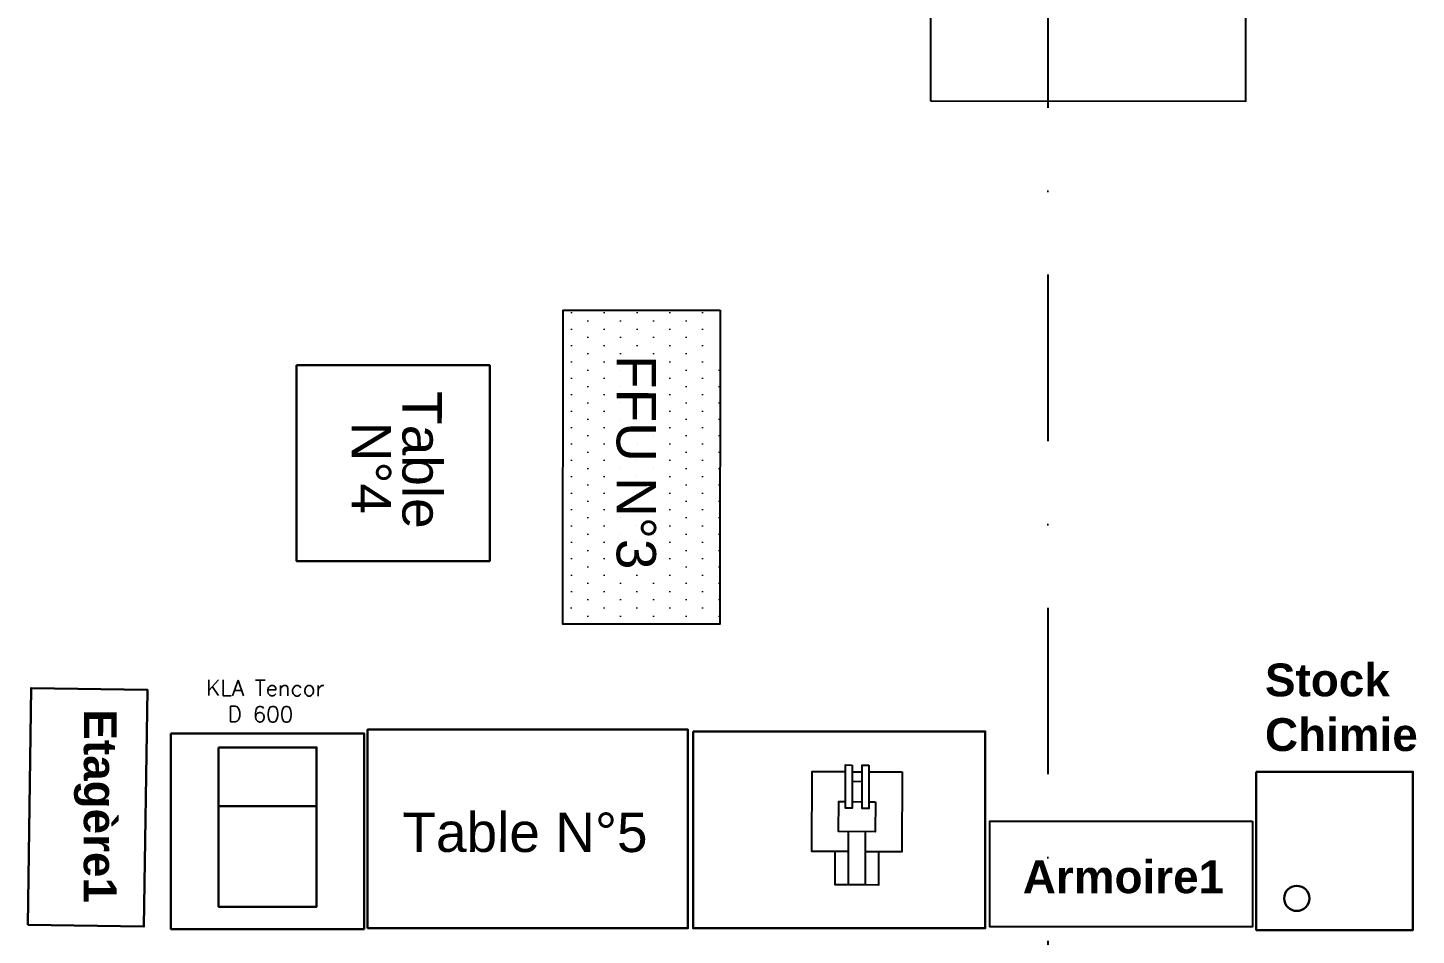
# Model space of a CAD drawing. Header units: millimetres. Extents: x -15291 to 293567, y -98510 to 49398.
# Drawn here: x 44313 to 49601, y 2268 to 5727 of the extents above; entities that cross this region are included whole.
import ezdxf

# ---------------------------------------------------------------- set-up
doc = ezdxf.new("R2010")
doc.units = ezdxf.units.MM
doc.header["$LTSCALE"] = 50
doc.header["$MEASUREMENT"] = 0
doc.linetypes.add('AUSGEZOGEN', pattern=[0])
doc.linetypes.add('STRICHPUNKT', pattern=[25.4, 12.7, -6.35, 0, -6.35])
doc.layers.get('0').update_dxf_attribs({"linetype": 'AUSGEZOGEN'})
doc.layers.add('AM_8', color=1, linetype='CONTINUOUS', lineweight=15)
for name, color, linetype in [('AXEN', 3, 'STRICHPUNKT'), ('EL01', 7, 'AUSGEZOGEN'), ('EQUIP1', 7, 'AUSGEZOGEN')]:
    doc.layers.add(name, color=color, linetype=linetype)
doc.styles.add('Arial', font='arial.ttf')

msp = doc.modelspace()

# ---------------------------------------------------------------- hatches: boundary and pattern name
at = {"layer": 'AM_8'}
h = msp.add_hatch(dxfattribs=at)
h.set_pattern_fill('DOTS', color=4, scale=1000, angle=-90.0117, style=0)
h.set_pattern_definition([(269.988289374, (-152458700.526, 532905947.87), (62.493611539, -31.2627736586), [0, -62.5])])
h.paths.add_polyline_path([(46351.8, 4651.1), (46351.5, 3454.5), (46949.5, 3454.4), (46949.7, 4651)])

# ---------------------------------------------------------------- linework, layer by layer
at = {"color": 4}
msp.add_lwpolyline([(46949.7, 4651), (46949.5, 3454.4), (46351.5, 3454.5), (46351.8, 4651.1)], close=True, dxfattribs=at)
at = {"layer": 'AXEN', "linetype": 'STRICHPUNKT'}
msp.add_line((48197.7, 9867.4), (48197.7, -1888.7), dxfattribs=at)
at = {"layer": 'EL01', "color": 0, "linetype": 'Continuous', "lineweight": 30}
msp.add_line((45039.5, 2760.8), (45412.8, 2760.8), dxfattribs=at)
for points in [[(45337, 4441), (46072.9, 4441), (46072.9, 3694.8), (45337, 3694.8)], [(44313, 2307.9), (44325.9, 3210.5), (44768.5, 3204.2), (44755.5, 2301.6)], [(44858.2, 3037.9), (45594.1, 3037.9), (45594.1, 2291.7), (44858.2, 2291.7)], [(45607.3, 2295.1), (46827.2, 2295.1), (46827.2, 3052.1), (45607.3, 3052.1)], [(46847.3, 3045.4), (47960, 3045.4), (47960, 2295.1), (46847.3, 2295.1)], [(45039.5, 2984.6), (45412.8, 2984.6), (45412.8, 2377), (45039.5, 2377)], [(48992.3, 2891.4), (49588.8, 2891.4), (49588.8, 2288.4), (48992.3, 2288.4)]]:
    msp.add_lwpolyline(points, close=True, dxfattribs=at)
msp.add_circle((49146.4, 2409), 48, dxfattribs=at)
at = {"layer": 'EQUIP1'}
for points in [[(47751.8, 5448.6), (48951.8, 5447.6), (48952.5, 6247.6), (47752.5, 6248.6)], [(48978.4, 2703.4), (48978.3, 2300.8), (47977.7, 2301), (47977.7, 2703.6)]]:
    msp.add_lwpolyline(points, close=True, dxfattribs=at)
at = {"layer": 'EQUIP1', "linetype": 'Continuous'}
for points in [[(47452.9, 2917.3), (47452.4, 2752.3), (47427, 2752.3), (47427.5, 2917.4), (47452.9, 2917.3)], [(47516.4, 2917.2), (47515.9, 2752.1), (47490.5, 2752.1), (47491, 2917.2), (47516.4, 2917.2)], [(47439.2, 2587.2), (47299.5, 2587.6), (47300.4, 2892.4), (47427.4, 2892)], [(47452.8, 2891.9), (47490.9, 2891.8)], [(47643.3, 2891.4), (47642.4, 2586.6), (47502.7, 2587)], [(47516.3, 2891.8), (47643.3, 2891.4)], [(47490.8, 2853.7), (47452.7, 2853.9)], [(47541.4, 2777.4), (47541.1, 2663.1), (47401.4, 2663.5), (47401.7, 2777.8), (47427.1, 2777.7)], [(47452.5, 2777.7), (47490.6, 2777.5)], [(47515.3, 2777.5), (47540.7, 2777.4)], [(47503, 2663.2), (47502.3, 2460), (47438.8, 2460.2), (47439.5, 2663.4)], [(47438.8, 2460.2), (47388, 2460.3), (47388.4, 2587.3)], [(47553.5, 2586.8), (47553.1, 2459.8), (47502.3, 2460)]]:
    msp.add_lwpolyline(points, dxfattribs=at)

# ---------------------------------------------------------------- texts
at = {"style": 'Arial'}
for s, rotation, p in [('FFU N°3', 269.9883, (46555.9, 4479.7)), ('Table', 269.9883, (45740.1, 4342.1)), ('  N°4', 269.9883, (45546.8, 4342.1)), ('Table N°5', 359.9517, (45739.6, 2586.3))]:
    msp.add_text(s, height=150, rotation=rotation, dxfattribs=at).set_placement(p)
at = {"layer": 'EQUIP1', "attachment_point": 1, "style": 'Arial'}
for s, insert, char_height, width, rotation in [('{\\f@Arial Unicode MS|b1|i0|c0|p34;Stock\\PChimie}', (49025.3, 3304.1), 125, 815.476, 359.9883), ('{\\Fsimplex|c0;KLA Tencor \\P  D 600}', (44992.9, 3241.8), 60, 535.546, 359.7468), ('{\\f@Arial Unicode MS|b1|i0|c0|p34;Armoire1}', (48103, 2553.8), 125, 815.476, 359.9883)]:
    msp.add_mtext(s, dxfattribs=dict(at, insert=insert, char_height=char_height, width=width, rotation=rotation))
at = {"layer": 'EQUIP1', "insert": (44651.9, 3129.3), "char_height": 125, "attachment_point": 1, "rotation": 269.9265, "style": 'Arial'}
msp.add_mtext('{\\f@Arial Unicode MS|b1|i0|c0|p34;Etagère1}', dxfattribs=at)

doc.saveas('drawing.dxf')
